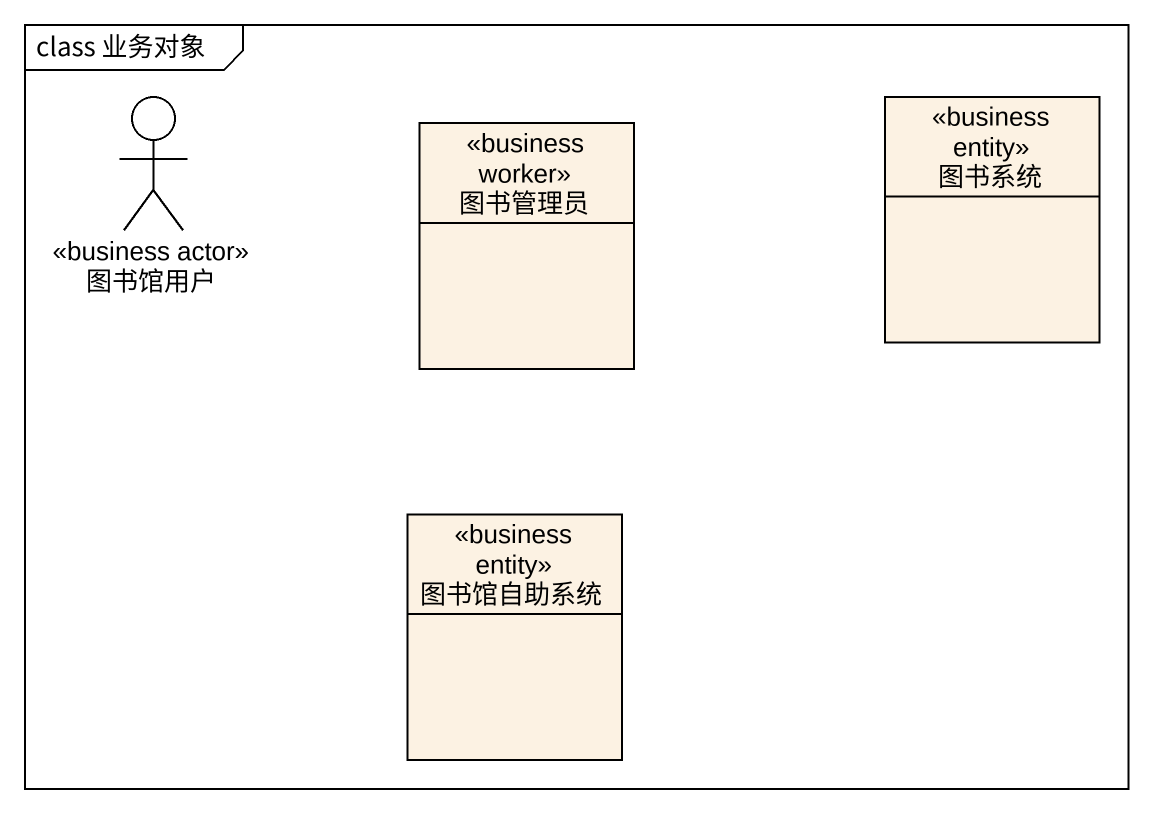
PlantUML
@startuml
mainframe class 业务对象
allowmixing
hide circle
hide empty members
actor 图书馆用户 <<business actor>>
class 图书管理员 <<business worker>>
class 图书系统 <<business entity>>
class 图书馆自助系统 <<business entity>>
@enduml
